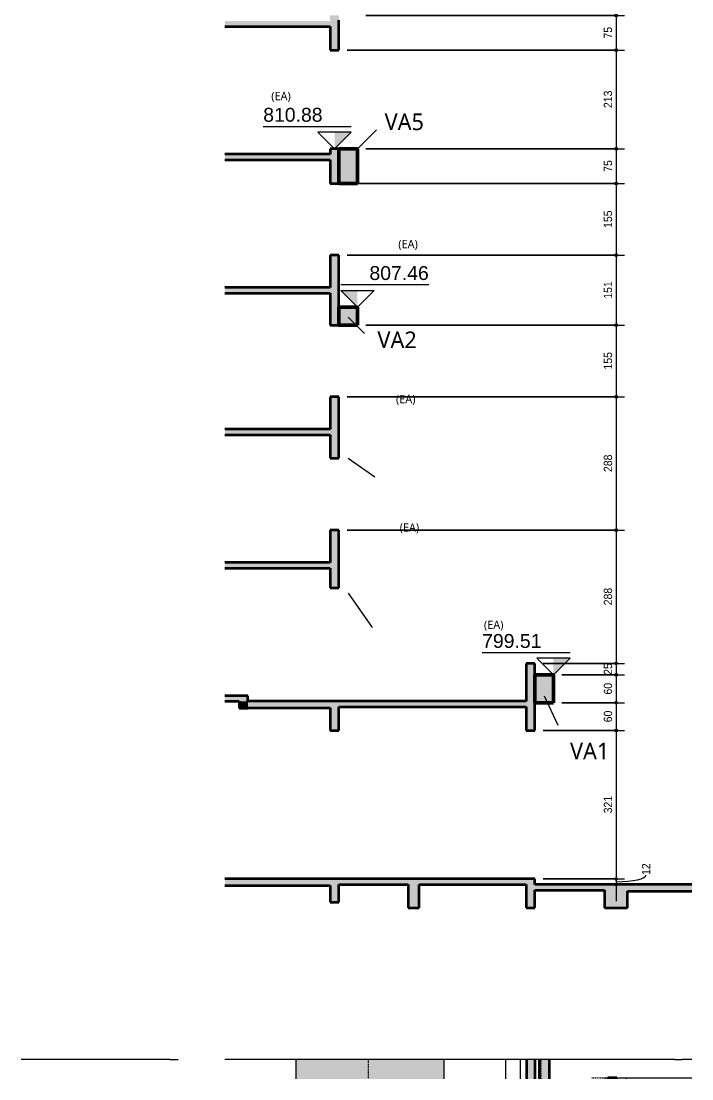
# Model space of a CAD drawing. Header units: centimetres. Extents: x -2102 to 22188, y -1637 to 88376.
# Drawn here: x 1925 to 3374, y 79078 to 81364 of the extents above; entities that cross this region are included whole.
import ezdxf

# ---------------------------------------------------------------- set-up
doc = ezdxf.new("R2010")
doc.units = ezdxf.units.CM
doc.linetypes.add('Traço', pattern=[0.635, 0.3175, -0.3175])
for name, color, linetype, lineweight, true_color in [('1856_BAS_LOC_0_ARQ-COE-FXR', 7, 'Continuous', 9, 0xa50029), ('A-DETL', 7, 'Continuous', 9, 0x00a600), ('APF-BL-HELICE', 1, 'Continuous', 9, 0xff0000), ('FUNDACAO1_DXF', 7, 'Continuous', 9, 0x767676)]:
    doc.layers.add(name, color=color, linetype=linetype, lineweight=lineweight, true_color=true_color)
for name, color, linetype, lineweight in [('1856_BAS_LOC_0_ARQ-REF-ARQ', 7, 'Continuous', 9), ('976-EST-PR-0001-LOC-R00_0_A-FLO', 7, 'Continuous', 9), ('A-ANNO-DIMS', 7, 'Continuous', 9), ('A-ANNO-DIMS-120', 7, 'Continuous', 9), ('A-FLOR', 7, 'Continuous', 18), ('G-ANNO-DIMS', 7, 'Continuous', 9), ('G-ANNO-TEXT', 7, 'Continuous', 9), ('S-BEAM', 7, 'Continuous', 18), ('S-BEAM-IDEN', 7, 'Continuous', 9), ('S-FNDN', 7, 'Continuous', 18), ('S-FNDN-HDLN', 7, 'Traço', 9)]:
    doc.layers.add(name, color=color, linetype=linetype, lineweight=lineweight)
doc.styles.add('Arial_1', font='arial.ttf', dxfattribs={"width": 0.9, "height": 18})
doc.styles.add('Arial_2', font='arial.ttf', dxfattribs={"height": 30})
doc.styles.add('Gadugi_1', font='gadugi.ttf', dxfattribs={"height": 36})
doc.styles.add('Gadugi_2', font='gadugi.ttf', dxfattribs={"height": 18})
doc.dimstyles.new('PED_1_5mm_ESQ_2', dxfattribs={"dimscale": 30.48, "dimtxt": 18.364669, "dimasz": 0.787402, "dimexe": 0.590551, "dimexo": 0.590551, "dimgap": 0.11811, "dimtad": 1, "dimdec": 1, "dimrnd": 0.5, "dimdsep": 46, "dimtxsty": 'Arial_1', "dimblk1": 'DOTSMALL', "dimblk2": 'DOTSMALL', "dimsah": 1, "dimcen": 0.09, "dimdle": 1.181102, "dimazin": 0, "dimtfac": 1, "dimtdec": 4, "dimtix": 1, "dimtmove": 0, "dimatfit": 3, "dimfxl": 1, "dimtvp": 1, "dimtolj": 1, "dimtzin": 0, "dimarcsym": 2})
doc.dimstyles.new('PED_1_5mm_ESQ_3', dxfattribs={"dimscale": 30.48, "dimtxt": 18.364669, "dimasz": 0.787402, "dimexe": 0.590551, "dimexo": 0.590551, "dimgap": 0.11811, "dimtad": 1, "dimdec": 1, "dimrnd": 0.5, "dimdsep": 46, "dimtxsty": 'Arial_1', "dimblk1": 'DOTSMALL', "dimblk2": 'DOTSMALL', "dimsah": 1, "dimcen": 0.09, "dimdle": 1.181102, "dimazin": 0, "dimtfac": 1, "dimtdec": 4, "dimtix": 1, "dimtmove": 1, "dimatfit": 3, "dimfxl": 1, "dimtvp": 1, "dimtolj": 1, "dimtzin": 0, "dimarcsym": 2})

# ---------------------------------------------------------------- blocks, each defined once
blk = doc.blocks.new('FUNDACAO1_DXF_H35-3051293-CT K 001 - CORTE A1-A1')
at = {"layer": 'APF-BL-HELICE'}
blk.add_line((2246.1, 79120), (2264.3, 79120), dxfattribs=at)
blk = doc.blocks.new('FUNDACAO1_DXF-3051214-CT K 001 - CORTE A1-A1')
at = {"layer": '976-EST-PR-0001-LOC-R00_0_A-FLO', "color": 251, "true_color": 0x656565}
blk.add_line((2246.1, 79120), (1924.7, 79120), dxfattribs=at)
blk.add_blockref('FUNDACAO1_DXF_H35-3051293-CT K 001 - CORTE A1-A1', (0, 0))
blk = doc.blocks.new('FUNDACAO1_DXF_ACAD0094-3051241-CORTE C1-C1')
at = {"layer": '1856_BAS_LOC_0_ARQ-REF-ARQ', "color": 8, "true_color": 0x808080}
blk.add_line((1259.5, 79120), (287.1, 79120), dxfattribs=at)
blk = doc.blocks.new('FUNDACAO1_DXF-3051214-CORTE C1-C1')
at = {"layer": '1856_BAS_LOC_0_ARQ-COE-FXR'}
for p, q in [((1259.5, 79120), (1259.6, 79120)), ((1259.6, 79120), (1275.3, 79120)), ((1296.3, 79120), (1275.3, 79120))]:
    blk.add_line(p, q, dxfattribs=at)
blk.add_blockref('FUNDACAO1_DXF_ACAD0094-3051241-CORTE C1-C1', (0, 0))
blk = doc.blocks.new('DIMBLOCK141-CORTE C1-C1')
at = {"layer": 'A-ANNO-DIMS-120'}
h = blk.add_hatch(color=256, dxfattribs=at)
edge = h.paths.add_edge_path(flags=0)
edge.add_arc((3210.6, 81376), 3, 0, 360)
h = blk.add_hatch(color=256, dxfattribs=at)
edge = h.paths.add_edge_path(flags=0)
edge.add_arc((3210.6, 81301), 3, 0, 360)
for p, q in [((2669.3, 81376), (3228.6, 81376)), ((3210.6, 81376), (2669.3, 81376)), ((3210.6, 81376), (3210.6, 81301)), ((2629.3, 81301), (3228.6, 81301)), ((3210.6, 81301), (2629.3, 81301))]:
    blk.add_line(p, q, dxfattribs=at)
for centre in [(3210.6, 81376), (3210.6, 81301)]:
    blk.add_circle(centre, 3, dxfattribs=at)
at = {"layer": 'A-ANNO-DIMS-120', "color": 0, "insert": (3183.7, 81326.1), "char_height": 18, "width": 29.836, "attachment_point": 1, "rotation": 90, "line_spacing_factor": 0.941778, "style": 'Arial_1'}
blk.add_mtext('75', dxfattribs=at)
blk = doc.blocks.new('_DotSmall')
at = {"color": 0, "linetype": 'ByBlock', "const_width": 0.5}
blk.add_lwpolyline([(-0.0625, 0, 1), (0.0625, 0, 1)], format="xyb", close=True, dxfattribs=at)
blk = doc.blocks.new('DIMBLOCK142-CORTE C1-C1')
at = {"layer": 'A-ANNO-DIMS-120'}
h = blk.add_hatch(color=256, dxfattribs=at)
edge = h.paths.add_edge_path(flags=0)
edge.add_arc((3210.6, 81301), 3, 0, 360)
h = blk.add_hatch(color=256, dxfattribs=at)
edge = h.paths.add_edge_path(flags=0)
edge.add_arc((3210.6, 81088), 3, 0, 360)
for p, q in [((2629.3, 81301), (3228.6, 81301)), ((3210.6, 81301), (2629.3, 81301)), ((3210.6, 81301), (3210.6, 81088)), ((2669.3, 81088), (3228.6, 81088)), ((3210.6, 81088), (2669.3, 81088))]:
    blk.add_line(p, q, dxfattribs=at)
for centre in [(3210.6, 81301), (3210.6, 81088)]:
    blk.add_circle(centre, 3, dxfattribs=at)
at = {"layer": 'A-ANNO-DIMS-120', "color": 0, "insert": (3183.7, 81175.9), "char_height": 18, "width": 44.753, "attachment_point": 1, "rotation": 90, "line_spacing_factor": 0.941778, "style": 'Arial_1'}
blk.add_mtext('213', dxfattribs=at)
blk = doc.blocks.new('DIMBLOCK143-CORTE C1-C1')
at = {"layer": 'A-ANNO-DIMS-120'}
h = blk.add_hatch(color=256, dxfattribs=at)
edge = h.paths.add_edge_path(flags=0)
edge.add_arc((3210.6, 81088), 3, 0, 360)
h = blk.add_hatch(color=256, dxfattribs=at)
edge = h.paths.add_edge_path(flags=0)
edge.add_arc((3210.6, 81013), 3, 0, 360)
for p, q in [((2669.3, 81088), (3228.6, 81088)), ((3210.6, 81088), (2669.3, 81088)), ((3210.6, 81088), (3210.6, 81013)), ((2629.3, 81013), (3228.6, 81013)), ((3210.6, 81013), (2629.3, 81013))]:
    blk.add_line(p, q, dxfattribs=at)
for centre in [(3210.6, 81088), (3210.6, 81013)]:
    blk.add_circle(centre, 3, dxfattribs=at)
at = {"layer": 'A-ANNO-DIMS-120', "color": 0, "insert": (3183.7, 81038.1), "char_height": 18, "width": 29.836, "attachment_point": 1, "rotation": 90, "line_spacing_factor": 0.941778, "style": 'Arial_1'}
blk.add_mtext('75', dxfattribs=at)
blk = doc.blocks.new('DIMBLOCK144-CORTE C1-C1')
at = {"layer": 'A-ANNO-DIMS-120'}
h = blk.add_hatch(color=256, dxfattribs=at)
edge = h.paths.add_edge_path(flags=0)
edge.add_arc((3210.6, 81013), 3, 0, 360)
h = blk.add_hatch(color=256, dxfattribs=at)
edge = h.paths.add_edge_path(flags=0)
edge.add_arc((3210.6, 80858), 3, 0, 360)
for p, q in [((2629.3, 81013), (3228.6, 81013)), ((3210.6, 81013), (2629.3, 81013)), ((3210.6, 81013), (3210.6, 80858)), ((2629.3, 80858), (3228.6, 80858)), ((3210.6, 80858), (2629.3, 80858))]:
    blk.add_line(p, q, dxfattribs=at)
for centre in [(3210.6, 81013), (3210.6, 80858)]:
    blk.add_circle(centre, 3, dxfattribs=at)
at = {"layer": 'A-ANNO-DIMS-120', "color": 0, "insert": (3183.7, 80916.9), "char_height": 18, "width": 44.753, "attachment_point": 1, "rotation": 90, "line_spacing_factor": 0.941778, "style": 'Arial_1'}
blk.add_mtext('155', dxfattribs=at)
blk = doc.blocks.new('DIMBLOCK145-CORTE C1-C1')
at = {"layer": 'A-ANNO-DIMS-120'}
h = blk.add_hatch(color=256, dxfattribs=at)
edge = h.paths.add_edge_path(flags=0)
edge.add_arc((3210.6, 80858), 3, 0, 360)
h = blk.add_hatch(color=256, dxfattribs=at)
edge = h.paths.add_edge_path(flags=0)
edge.add_arc((3210.6, 80707), 3, 0, 360)
for p, q in [((2629.3, 80858), (3228.6, 80858)), ((3210.6, 80858), (2629.3, 80858)), ((3210.6, 80858), (3210.6, 80707)), ((2669.3, 80707), (3228.6, 80707)), ((3210.6, 80707), (2669.3, 80707))]:
    blk.add_line(p, q, dxfattribs=at)
for centre in [(3210.6, 80858), (3210.6, 80707)]:
    blk.add_circle(centre, 3, dxfattribs=at)
at = {"layer": 'A-ANNO-DIMS-120', "color": 0, "insert": (3183.7, 80763.9), "char_height": 18, "width": 44.753, "attachment_point": 1, "rotation": 90, "line_spacing_factor": 0.941778, "style": 'Arial_1'}
blk.add_mtext('151', dxfattribs=at)
blk = doc.blocks.new('DIMBLOCK146-CORTE C1-C1')
at = {"layer": 'A-ANNO-DIMS-120'}
h = blk.add_hatch(color=256, dxfattribs=at)
edge = h.paths.add_edge_path(flags=0)
edge.add_arc((3210.6, 80707), 3, 0, 360)
h = blk.add_hatch(color=256, dxfattribs=at)
edge = h.paths.add_edge_path(flags=0)
edge.add_arc((3210.6, 80552), 3, 0, 360)
for p, q in [((2669.3, 80707), (3228.6, 80707)), ((3210.6, 80707), (2669.3, 80707)), ((3210.6, 80707), (3210.6, 80552)), ((2629.3, 80552), (3228.6, 80552)), ((3210.6, 80552), (2629.3, 80552))]:
    blk.add_line(p, q, dxfattribs=at)
for centre in [(3210.6, 80707), (3210.6, 80552)]:
    blk.add_circle(centre, 3, dxfattribs=at)
at = {"layer": 'A-ANNO-DIMS-120', "color": 0, "insert": (3183.7, 80610.9), "char_height": 18, "width": 44.753, "attachment_point": 1, "rotation": 90, "line_spacing_factor": 0.941778, "style": 'Arial_1'}
blk.add_mtext('155', dxfattribs=at)
blk = doc.blocks.new('DIMBLOCK147-CORTE C1-C1')
at = {"layer": 'A-ANNO-DIMS-120'}
h = blk.add_hatch(color=256, dxfattribs=at)
edge = h.paths.add_edge_path(flags=0)
edge.add_arc((3210.6, 80552), 3, 0, 360)
h = blk.add_hatch(color=256, dxfattribs=at)
edge = h.paths.add_edge_path(flags=0)
edge.add_arc((3210.6, 80264), 3, 0, 360)
for p, q in [((2629.3, 80552), (3228.6, 80552)), ((3210.6, 80552), (2629.3, 80552)), ((3210.6, 80552), (3210.6, 80264)), ((2629.3, 80264), (3228.6, 80264)), ((3210.6, 80264), (2629.3, 80264))]:
    blk.add_line(p, q, dxfattribs=at)
for centre in [(3210.6, 80552), (3210.6, 80264)]:
    blk.add_circle(centre, 3, dxfattribs=at)
at = {"layer": 'A-ANNO-DIMS-120', "color": 0, "insert": (3183.7, 80389.4), "char_height": 18, "width": 44.753, "attachment_point": 1, "rotation": 90, "line_spacing_factor": 0.941778, "style": 'Arial_1'}
blk.add_mtext('288', dxfattribs=at)
blk = doc.blocks.new('DIMBLOCK148-CORTE C1-C1')
at = {"layer": 'A-ANNO-DIMS-120'}
h = blk.add_hatch(color=256, dxfattribs=at)
edge = h.paths.add_edge_path(flags=0)
edge.add_arc((3210.6, 80264), 3, 0, 360)
h = blk.add_hatch(color=256, dxfattribs=at)
edge = h.paths.add_edge_path(flags=0)
edge.add_arc((3210.6, 79976), 3, 0, 360)
for p, q in [((2629.3, 80264), (3228.6, 80264)), ((3210.6, 80264), (2629.3, 80264)), ((3210.6, 80264), (3210.6, 79976)), ((3052.9, 79976), (3228.6, 79976)), ((3210.6, 79976), (3052.9, 79976))]:
    blk.add_line(p, q, dxfattribs=at)
for centre in [(3210.6, 80264), (3210.6, 79976)]:
    blk.add_circle(centre, 3, dxfattribs=at)
at = {"layer": 'A-ANNO-DIMS-120', "color": 0, "insert": (3183.7, 80101.4), "char_height": 18, "width": 44.753, "attachment_point": 1, "rotation": 90, "line_spacing_factor": 0.941778, "style": 'Arial_1'}
blk.add_mtext('288', dxfattribs=at)
blk = doc.blocks.new('DIMBLOCK149-CORTE C1-C1')
at = {"layer": 'A-ANNO-DIMS-120'}
h = blk.add_hatch(color=256, dxfattribs=at)
edge = h.paths.add_edge_path(flags=0)
edge.add_arc((3210.6, 79976), 3, 0, 360)
h = blk.add_hatch(color=256, dxfattribs=at)
edge = h.paths.add_edge_path(flags=0)
edge.add_arc((3210.6, 79951), 3, 0, 360)
for p, q in [((3052.9, 79976), (3228.6, 79976)), ((3210.6, 79976), (3052.9, 79976)), ((3210.6, 79976), (3210.6, 79951)), ((3092.9, 79951), (3228.6, 79951)), ((3210.6, 79951), (3092.9, 79951))]:
    blk.add_line(p, q, dxfattribs=at)
for centre in [(3210.6, 79976), (3210.6, 79951)]:
    blk.add_circle(centre, 3, dxfattribs=at)
at = {"layer": 'A-ANNO-DIMS-120', "color": 0, "insert": (3183.7, 79951.1), "char_height": 18, "width": 29.836, "attachment_point": 1, "rotation": 90, "line_spacing_factor": 0.941778, "style": 'Arial_1'}
blk.add_mtext('25', dxfattribs=at)
blk = doc.blocks.new('DIMBLOCK150-CORTE C1-C1')
at = {"layer": 'A-ANNO-DIMS-120'}
h = blk.add_hatch(color=256, dxfattribs=at)
edge = h.paths.add_edge_path(flags=0)
edge.add_arc((3210.6, 79951), 3, 0, 360)
h = blk.add_hatch(color=256, dxfattribs=at)
edge = h.paths.add_edge_path(flags=0)
edge.add_arc((3210.6, 79891), 3, 0, 360)
for p, q in [((3092.9, 79951), (3228.6, 79951)), ((3210.6, 79951), (3092.9, 79951)), ((3210.6, 79951), (3210.6, 79891)), ((3092.9, 79891), (3228.6, 79891)), ((3210.6, 79891), (3092.9, 79891))]:
    blk.add_line(p, q, dxfattribs=at)
for centre in [(3210.6, 79951), (3210.6, 79891)]:
    blk.add_circle(centre, 3, dxfattribs=at)
at = {"layer": 'A-ANNO-DIMS-120', "color": 0, "insert": (3183.7, 79908.6), "char_height": 18, "width": 29.836, "attachment_point": 1, "rotation": 90, "line_spacing_factor": 0.941778, "style": 'Arial_1'}
blk.add_mtext('60', dxfattribs=at)
blk = doc.blocks.new('DIMBLOCK151-CORTE C1-C1')
at = {"layer": 'A-ANNO-DIMS-120'}
h = blk.add_hatch(color=256, dxfattribs=at)
edge = h.paths.add_edge_path(flags=0)
edge.add_arc((3210.6, 79891), 3, 0, 360)
h = blk.add_hatch(color=256, dxfattribs=at)
edge = h.paths.add_edge_path(flags=0)
edge.add_arc((3210.6, 79831), 3, 0, 360)
for p, q in [((3092.9, 79891), (3228.6, 79891)), ((3210.6, 79891), (3092.9, 79891)), ((3210.6, 79891), (3210.6, 79831)), ((3052.9, 79831), (3228.6, 79831)), ((3210.6, 79831), (3052.9, 79831))]:
    blk.add_line(p, q, dxfattribs=at)
for centre in [(3210.6, 79891), (3210.6, 79831)]:
    blk.add_circle(centre, 3, dxfattribs=at)
at = {"layer": 'A-ANNO-DIMS-120', "color": 0, "insert": (3183.7, 79848.6), "char_height": 18, "width": 29.836, "attachment_point": 1, "rotation": 90, "line_spacing_factor": 0.941778, "style": 'Arial_1'}
blk.add_mtext('60', dxfattribs=at)
blk = doc.blocks.new('DIMBLOCK152-CORTE C1-C1')
at = {"layer": 'A-ANNO-DIMS-120'}
h = blk.add_hatch(color=256, dxfattribs=at)
edge = h.paths.add_edge_path(flags=0)
edge.add_arc((3210.6, 79831), 3, 0, 360)
h = blk.add_hatch(color=256, dxfattribs=at)
edge = h.paths.add_edge_path(flags=0)
edge.add_arc((3210.6, 79510), 3, 0, 360)
for p, q in [((3052.9, 79831), (3228.6, 79831)), ((3210.6, 79831), (3052.9, 79831)), ((3210.6, 79831), (3210.6, 79510)), ((3052.9, 79510), (3228.6, 79510)), ((3210.6, 79510), (3052.9, 79510))]:
    blk.add_line(p, q, dxfattribs=at)
for centre in [(3210.6, 79831), (3210.6, 79510)]:
    blk.add_circle(centre, 3, dxfattribs=at)
at = {"layer": 'A-ANNO-DIMS-120', "color": 0, "insert": (3183.7, 79651.9), "char_height": 18, "width": 44.753, "attachment_point": 1, "rotation": 90, "line_spacing_factor": 0.941778, "style": 'Arial_1'}
blk.add_mtext('321', dxfattribs=at)
blk = doc.blocks.new('DIMBLOCK153-CORTE C1-C1')
at = {"layer": 'A-ANNO-DIMS-120'}
h = blk.add_hatch(color=256, dxfattribs=at)
edge = h.paths.add_edge_path(flags=0)
edge.add_arc((3210.6, 79510), 3, 0, 360)
h = blk.add_hatch(color=256, dxfattribs=at)
edge = h.paths.add_edge_path(flags=0)
edge.add_arc((3210.6, 79498), 3, 0, 360)
for p, q in [((3052.9, 79510), (3228.6, 79510)), ((3210.6, 79510), (3052.9, 79510)), ((3203.1, 79498), (3228.6, 79498)), ((3210.6, 79498), (3203.1, 79498)), ((3210.6, 79510), (3210.6, 79462))]:
    blk.add_line(p, q, dxfattribs=at)
for centre in [(3210.6, 79510), (3210.6, 79498)]:
    blk.add_circle(centre, 3, dxfattribs=at)
blk.add_ellipse((3210.6, 79518.7), major_axis=(64.8, 0), ratio=0.22682, start_param=4.712389, end_param=6.283185, dxfattribs=at)
at = {"layer": 'A-ANNO-DIMS-120', "color": 0, "insert": (3266.2, 79518.7), "char_height": 18, "width": 29.836, "attachment_point": 1, "rotation": 90, "line_spacing_factor": 0.941778, "style": 'Arial_1'}
blk.add_mtext('12', dxfattribs=at)
blk = doc.blocks.new('Elevações de ponto - SIMBOLO DE NÍVEL-CORTE-2219088-CORTE C1-C1')
at = {"layer": 'G-ANNO-DIMS'}
blk.add_hatch(color=256, dxfattribs=at).paths.add_polyline_path([(524.1, 84292), (524.1, 84256), (560.1, 84292)], flags=0)
for p, q in [((370, 84304.2), (560.1, 84304.2)), ((488.1, 84292), (524.1, 84256)), ((560.1, 84292), (488.1, 84292)), ((524.1, 84256), (560.1, 84292))]:
    blk.add_line(p, q, dxfattribs=at)

msp = doc.modelspace()

# ---------------------------------------------------------------- hatches: boundary and pattern name
at = {"layer": 'A-FLOR', "true_color": 0xa6a6a6}
for points in [[(2592.29, 81352), (2592.29, 81364), (2364.86, 81364), (2364.86, 81352)], [(2592.29, 81064), (2592.29, 81076), (2364.86, 81076), (2364.86, 81064)], [(2592.29, 80776), (2592.29, 80788), (2364.86, 80788), (2364.86, 80776)], [(2592.29, 80470), (2592.29, 80482), (2364.86, 80482), (2364.86, 80470)], [(2592.29, 80182), (2592.29, 80194), (2364.86, 80194), (2364.86, 80182)], [(2414.79, 79894), (2414.79, 79906), (2364.86, 79906), (2364.86, 79894)], [(2592.29, 79880), (2592.29, 79894), (2414.79, 79894), (2414.79, 79880)], [(3015.86, 79882), (3015.86, 79894), (2611.29, 79894), (2611.29, 79882)], [(2403.61, 79496), (2592.29, 79496), (2592.29, 79510), (2364.86, 79510), (2364.86, 79496)], [(2675.23, 79498), (2765.86, 79498), (2765.86, 79510), (2611.29, 79510), (2611.29, 79498)], [(3015.86, 79498), (3015.86, 79510), (2784.86, 79510), (2784.86, 79498), (2869.46, 79498)], [(3185.13, 79486), (3185.13, 79498), (3034.86, 79498), (3034.86, 79486), (3066.71, 79486)], [(3374.06, 79484), (3374.06, 79498), (3235.13, 79498), (3235.13, 79484)]]:
    msp.add_hatch(color=253, dxfattribs=at).paths.add_polyline_path(points, flags=0)
at = {"layer": 'S-BEAM', "true_color": 0xa6a6a6}
for points in [[(2611.29, 81301), (2611.29, 81376), (2592.29, 81376), (2592.29, 81301)], [(2592.29, 81013), (2611.29, 81013), (2611.29, 81088), (2592.29, 81088), (2592.29, 81064)], [(2651.29, 81013), (2651.29, 81088), (2611.29, 81088), (2611.29, 81013)], [(2592.29, 80707), (2611.29, 80707), (2611.29, 80858), (2592.29, 80858), (2592.29, 80746)], [(2651.29, 80707), (2651.29, 80746), (2611.29, 80746), (2611.29, 80707)], [(2611.29, 80419), (2611.29, 80552), (2592.29, 80552), (2592.29, 80419)], [(2611.29, 80139), (2611.29, 80264), (2592.29, 80264), (2592.29, 80139)], [(3015.86, 79831), (3034.86, 79831), (3034.86, 79976), (3015.86, 79976), (3015.86, 79882)], [(3074.86, 79891), (3074.86, 79951), (3034.86, 79951), (3034.86, 79891)], [(2395.79, 79879), (2414.79, 79879), (2414.79, 79894), (2395.79, 79894), (2395.79, 79880)], [(2592.29, 79831), (2611.29, 79831), (2611.29, 79894), (2592.29, 79894), (2592.29, 79880)], [(2611.29, 79460), (2611.29, 79510), (2592.29, 79510), (2592.29, 79460)], [(2784.86, 79448), (2784.86, 79510), (2765.86, 79510), (2765.86, 79498), (2760.86, 79498), (2760.86, 79448), (2765.86, 79448)], [(3015.86, 79448), (3034.86, 79448), (3034.86, 79510), (3015.86, 79510), (3015.86, 79498)], [(3204.77, 79448), (3235.13, 79448), (3235.13, 79498), (3185.13, 79498), (3185.13, 79448), (3186.91, 79448)], [(3035.72, 79078.11), (3035.72, 79120), (3016.68, 79120), (3016.68, 79078.11)], [(3066.71, 79078.11), (3066.71, 79120), (3044.26, 79120), (3044.26, 79078.11)], [(3211.6, 79078.11), (3211.6, 79080), (3192.59, 79080), (3192.59, 79078.11), (3204.77, 79078.11)]]:
    msp.add_hatch(color=253, dxfattribs=at).paths.add_polyline_path(points, flags=0)
at = {"layer": 'S-FNDN', "true_color": 0xa6a6a6}
msp.add_hatch(color=253, dxfattribs=at).paths.add_polyline_path([(2838.59, 79078.11), (2838.59, 79120), (2518.59, 79120), (2518.59, 79078.11)], flags=0)

# ---------------------------------------------------------------- linework, layer by layer
at = {"layer": 'A-DETL', "color": 7}
for p, q in [((2651.29, 81088), (2692.31, 81129.01)), ((2631.29, 80724), (2666.65, 80688.64)), ((2631.29, 80419), (2688.63, 80378.85)), ((2631.29, 80127.5), (2682.92, 80053.78)), ((3054.86, 79906), (3084.45, 79842.56))]:
    msp.add_line(p, q, dxfattribs=at)
at = {"layer": 'A-FLOR', "lineweight": 35}
for p, q in [((2364.86, 81352), (2592.29, 81352)), ((2592.29, 81076), (2364.86, 81076)), ((2364.86, 81064), (2592.29, 81064)), ((2592.29, 80788), (2364.86, 80788)), ((2364.86, 80776), (2592.29, 80776)), ((2592.29, 80482), (2364.86, 80482)), ((2364.86, 80470), (2592.29, 80470)), ((2592.29, 80194), (2364.86, 80194)), ((2364.86, 80182), (2592.29, 80182)), ((2414.79, 79906), (2364.86, 79906)), ((2414.79, 79894), (2414.79, 79906)), ((2364.86, 79894), (2395.79, 79894)), ((2592.29, 79894), (2414.79, 79894)), ((3015.86, 79894), (2611.29, 79894)), ((2611.29, 79882), (3015.86, 79882)), ((2414.79, 79880), (2592.29, 79880)), ((2592.29, 79510), (2364.86, 79510)), ((2364.86, 79496), (2592.29, 79496)), ((2765.86, 79510), (2611.29, 79510)), ((2611.29, 79498), (2760.86, 79498)), ((3015.86, 79510), (2784.86, 79510)), ((2784.86, 79498), (3015.86, 79498)), ((3185.13, 79498), (3034.86, 79498)), ((3374.06, 79498), (3235.13, 79498)), ((3034.86, 79486), (3185.13, 79486)), ((3235.13, 79484), (3374.06, 79484))]:
    msp.add_line(p, q, dxfattribs=at)
at = {"layer": 'S-BEAM', "lineweight": 35}
for p, q in [((2592.29, 81352), (2592.29, 81301)), ((2611.29, 81301), (2611.29, 81366)), ((2592.29, 81301), (2611.29, 81301)), ((2611.29, 81088), (2592.29, 81088)), ((2592.29, 81088), (2592.29, 81076)), ((2592.29, 81064), (2592.29, 81013)), ((2592.29, 81013), (2611.29, 81013)), ((2611.29, 80858), (2592.29, 80858)), ((2592.29, 80858), (2592.29, 80788)), ((2611.29, 80746), (2611.29, 80858)), ((2592.29, 80776), (2592.29, 80707)), ((2592.29, 80707), (2611.29, 80707)), ((2611.29, 80552), (2592.29, 80552)), ((2592.29, 80552), (2592.29, 80482)), ((2611.29, 80419), (2611.29, 80552)), ((2592.29, 80470), (2592.29, 80419)), ((2592.29, 80419), (2611.29, 80419)), ((2611.29, 80264), (2592.29, 80264)), ((2592.29, 80264), (2592.29, 80194)), ((2611.29, 80139), (2611.29, 80264)), ((2592.29, 80182), (2592.29, 80139)), ((2592.29, 80139), (2611.29, 80139)), ((3034.86, 79976), (3015.86, 79976)), ((3015.86, 79976), (3015.86, 79894)), ((3034.86, 79951), (3034.86, 79976)), ((2395.79, 79894), (2395.79, 79879)), ((2611.29, 79894), (2592.29, 79894)), ((2611.29, 79831), (2611.29, 79882)), ((3015.86, 79882), (3015.86, 79831)), ((3034.86, 79831), (3034.86, 79891)), ((2395.79, 79879), (2414.79, 79879)), ((2414.79, 79879), (2414.79, 79880)), ((2592.29, 79880), (2592.29, 79831)), ((2592.29, 79831), (2611.29, 79831)), ((3015.86, 79831), (3034.86, 79831)), ((2611.29, 79510), (2592.29, 79510)), ((2592.29, 79496), (2592.29, 79460)), ((2611.29, 79460), (2611.29, 79498)), ((2760.86, 79498), (2760.86, 79448)), ((2784.86, 79510), (2765.86, 79510)), ((2784.86, 79448), (2784.86, 79498)), ((3034.86, 79510), (3015.86, 79510)), ((3015.86, 79498), (3015.86, 79448)), ((3034.86, 79498), (3034.86, 79510)), ((3235.13, 79498), (3185.13, 79498)), ((3034.86, 79448), (3034.86, 79486)), ((3185.13, 79486), (3185.13, 79448)), ((3235.13, 79448), (3235.13, 79484)), ((2592.29, 79460), (2611.29, 79460)), ((2760.86, 79448), (2784.86, 79448)), ((3015.86, 79448), (3034.86, 79448)), ((3185.13, 79448), (3235.13, 79448)), ((3016.68, 79120), (3016.68, 79078.11)), ((3035.72, 79078.11), (3035.72, 79120)), ((3044.26, 79120), (3044.26, 79078.11)), ((3066.71, 79078.11), (3066.71, 79120)), ((3211.6, 79080), (3192.59, 79080)), ((3192.59, 79080), (3192.59, 79078.11)), ((3211.6, 79078.11), (3211.6, 79080))]:
    msp.add_line(p, q, dxfattribs=at)
at = {"layer": 'S-BEAM'}
for p, q in [((2611.29, 81013), (2611.29, 81088)), ((2611.29, 80707), (2611.29, 80746)), ((3034.86, 79891), (3034.86, 79951)), ((3002.78, 79120), (3002.78, 79078.11)), ((3186.91, 79080), (3192.59, 79080)), ((3186.91, 79078.11), (3186.91, 79080)), ((3232.13, 79080), (3374.06, 79080))]:
    msp.add_line(p, q, dxfattribs=at)
at = {"layer": 'S-BEAM', "color": 190, "lineweight": 50, "true_color": 0x8000ff}
for p, q in [((2651.29, 81088), (2611.29, 81088)), ((2611.29, 81088), (2611.29, 81013)), ((2651.29, 81013), (2651.29, 81088)), ((2611.29, 81013), (2651.29, 81013)), ((2651.29, 80746), (2611.29, 80746)), ((2611.29, 80746), (2611.29, 80707)), ((2651.29, 80707), (2651.29, 80746)), ((2611.29, 80707), (2651.29, 80707)), ((3074.86, 79951), (3034.86, 79951)), ((3034.86, 79951), (3034.86, 79891)), ((3074.86, 79891), (3074.86, 79951)), ((3034.86, 79891), (3074.86, 79891))]:
    msp.add_line(p, q, dxfattribs=at)
at = {"layer": 'S-FNDN', "lineweight": 9}
for p, q in [((2518.59, 79120), (2518.59, 79078.11)), ((2838.59, 79078.11), (2838.59, 79120))]:
    msp.add_line(p, q, dxfattribs=at)
at = {"layer": 'S-FNDN'}
for p, q in [((2972.36, 79078.11), (2972.36, 79120)), ((3211.6, 79080), (3232.13, 79080)), ((3232.13, 79080), (3232.13, 79078.11))]:
    msp.add_line(p, q, dxfattribs=at)
at = {"layer": 'S-FNDN-HDLN'}
for p, q in [((2675.23, 79078.11), (2675.23, 79120)), ((3047.36, 79120), (3047.36, 79078.11)), ((3157.13, 79080), (3178.65, 79080)), ((3157.13, 79078.11), (3157.13, 79080)), ((3178.65, 79080), (3186.24, 79080)), ((3186.24, 79080), (3186.91, 79080))]:
    msp.add_line(p, q, dxfattribs=at)

# ---------------------------------------------------------------- block references
at = {"layer": 'FUNDACAO1_DXF', "color": 3, "true_color": 0x00ff00}
for name, p in [('FUNDACAO1_DXF-3051214-CT K 001 - CORTE A1-A1', (0, 0)), ('FUNDACAO1_DXF-3051214-CORTE C1-C1', (2077.74, 0))]:
    msp.add_blockref(name, p, dxfattribs=at)
at = {"layer": 'G-ANNO-DIMS'}
for p in [(2077.74, -3168), (2550.81, -4305)]:
    msp.add_blockref('Elevações de ponto - SIMBOLO DE NÍVEL-CORTE-2219088-CORTE C1-C1', p, dxfattribs=at)
at = {"layer": 'G-ANNO-DIMS', "extrusion": (0, 0, -1)}
msp.add_blockref('Elevações de ponto - SIMBOLO DE NÍVEL-CORTE-2219088-CORTE C1-C1', (-3175.34, -3510), dxfattribs=at)

# ---------------------------------------------------------------- texts
at = {"layer": 'G-ANNO-DIMS', "char_height": 30, "width": 153.5274, "attachment_point": 1, "line_spacing_factor": 0.941778, "style": 'Arial_2'}
for s, insert in [('810.88', (2447.82, 81176.36)), ('807.46', (2677.32, 80834.36)), ('799.51', (2920.89, 80039.36))]:
    msp.add_mtext(s, dxfattribs=dict(at, insert=insert))
at = {"layer": 'G-ANNO-TEXT', "char_height": 18, "width": 54.8354, "attachment_point": 1, "style": 'Gadugi_2'}
for insert in [(2465.2, 81210.91), (2739.76, 80891.08), (2734.73, 80556.17), (2742.78, 80278.59), (2924.82, 80068.39)]:
    msp.add_mtext('(EA)', dxfattribs=dict(at, insert=insert))
at = {"layer": 'S-BEAM-IDEN', "char_height": 36, "width": 111.5949, "attachment_point": 1, "style": 'Gadugi_1'}
for s, insert in [('VA5', (2710.15, 81164.17)), ('VA2', (2694.67, 80693.14)), ('VA1', (3110.8, 79804.52))]:
    msp.add_mtext(s, dxfattribs=dict(at, insert=insert))

# ---------------------------------------------------------------- dimensions: what is measured, and where the dimension line sits
at = {"layer": 'A-ANNO-DIMS'}
for base, p1, p2, override, picture, middle in [((3210.64, 81301), (2651.29, 81376), (2611.29, 81301), {"dimpost": '<>', "dimfxl": 85}, 'DIMBLOCK141-CORTE C1-C1', (3197.89, 81338.5)), ((3210.64, 81088), (2611.29, 81301), (2651.29, 81088), {"dimpost": '<>', "dimfxl": 216.723326}, 'DIMBLOCK142-CORTE C1-C1', (3197.84, 81194.5)), ((3210.64, 81013), (2651.29, 81088), (2611.29, 81013), {"dimpost": '<>', "dimfxl": 85}, 'DIMBLOCK143-CORTE C1-C1', (3197.89, 81050.5)), ((3210.64, 80858), (2611.29, 81013), (2611.29, 80858), {"dimpost": '<>', "dimfxl": 155.001}, 'DIMBLOCK144-CORTE C1-C1', (3197.85, 80935.5)), ((3210.64, 80707), (2611.29, 80858), (2651.29, 80707), {"dimpost": '<>', "dimfxl": 156.208194}, 'DIMBLOCK145-CORTE C1-C1', (3197.85, 80782.5)), ((3210.64, 80552), (2651.29, 80707), (2611.29, 80552), {"dimpost": '<>', "dimfxl": 160.078106}, 'DIMBLOCK146-CORTE C1-C1', (3197.85, 80629.5)), ((3210.64, 80264), (2611.29, 80552), (2611.29, 80264), {"dimpost": '<>', "dimfxl": 288}, 'DIMBLOCK147-CORTE C1-C1', (3197.85, 80408)), ((3210.64, 79976), (2611.29, 80264), (3034.86, 79976), {"dimpost": '<>', "dimfxl": 512.205415}, 'DIMBLOCK148-CORTE C1-C1', (3197.85, 80120)), ((3210.64, 79951), (3034.86, 79976), (3074.86, 79951), {"dimpost": '<>', "dimfxl": 47.169906}, 'DIMBLOCK149-CORTE C1-C1', (3197.85, 79963.5)), ((3210.64, 79891), (3074.86, 79951), (3074.86, 79891), {"dimpost": '<>', "dimfxl": 60}, 'DIMBLOCK150-CORTE C1-C1', (3197.85, 79921)), ((3210.64, 79831), (3074.86, 79891), (3034.86, 79831), {"dimpost": '<>', "dimfxl": 72.111026}, 'DIMBLOCK151-CORTE C1-C1', (3197.85, 79861)), ((3210.64, 79510), (3034.86, 79831), (3034.86, 79510), {"dimpost": '<>', "dimfxl": 320.996}, 'DIMBLOCK152-CORTE C1-C1', (3197.84, 79670.5))]:
    dim = msp.add_linear_dim(base=base, p1=p1, p2=p2, angle=90, dimstyle='PED_1_5mm_ESQ_2', override=override, dxfattribs=at)
    dim.commit()
    dim.dimension.update_dxf_attribs({"geometry": picture, "text_midpoint": middle})
dim = msp.add_linear_dim(base=(3210.64, 79498), p1=(3034.86, 79510), p2=(3185.13, 79498), angle=90, dimstyle='PED_1_5mm_ESQ_3', override={"dimpost": '<>', "dimfxl": 150.743428}, dxfattribs=at)
dim.commit()
dim.dimension.update_dxf_attribs({"geometry": 'DIMBLOCK153-CORTE C1-C1', "text_midpoint": (3278.21, 79533.62), "dimtype": 160, "text_rotation": 90})

doc.saveas('drawing.dxf')
